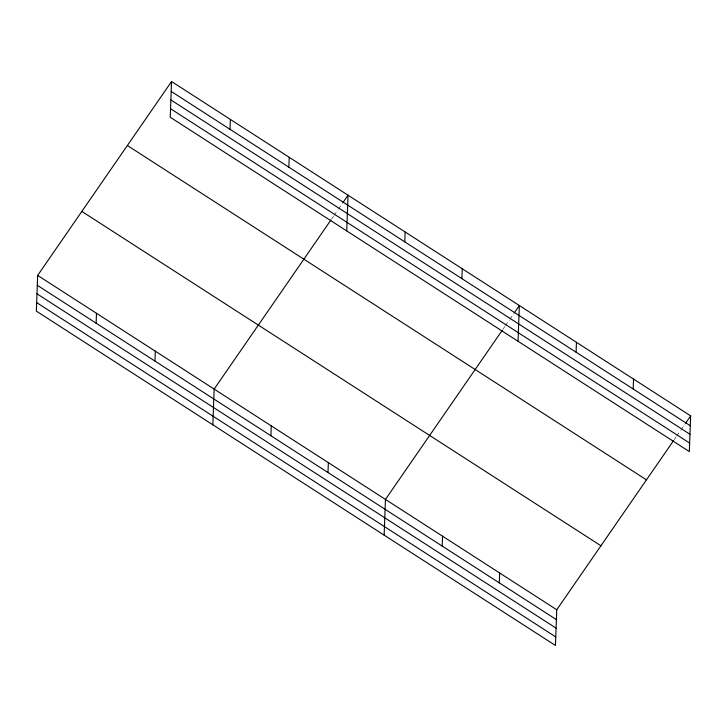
<?xml version="1.0" encoding="UTF-8"?>
<svg xmlns="http://www.w3.org/2000/svg" width="727" height="727" viewBox="0 0 727 727"><rect width="100%" height="100%" fill="white"/><g stroke="black" fill="none" stroke-linecap="round" stroke-linejoin="round"><path stroke-width="0.55" stroke-dasharray="3.63 2.73" d="M331.639 218.972L333.529 216.228M334.156 215.319L337.946 209.83M338.582 208.922L342.362 203.433M502.939 329.304L504.829 326.568M505.465 325.651L509.245 320.162M509.881 319.253L513.671 313.764M674.238 439.635L676.128 436.9M676.764 435.982L680.554 430.502M681.181 429.584L684.97 424.105"/><path stroke-width="1.09" d="M171.554 81.533L170.245 117.247L689.341 451.594L690.65 415.871L171.554 81.533L37.659 275.406L36.35 311.129L555.446 645.467L556.755 609.753L673.611 440.553M96.128 323.179L96.491 313.301M154.96 361.074L155.324 351.196M212.838 424.804L214.156 389.081L331.003 219.89M230.023 129.306L230.386 119.428M270.889 435.746L271.253 425.858M288.855 167.201L289.219 157.323M327.995 472.523L328.35 462.636M346.734 230.932L348.051 195.209L342.999 202.524M384.147 535.136L385.455 499.413L502.302 330.222M404.785 241.864L405.148 231.986M442.189 546.077L442.552 536.19M461.881 278.65L462.245 268.763M499.295 582.854L499.658 572.967M518.042 341.263L519.351 305.54L514.298 312.855M576.084 352.204L576.447 342.317M633.19 388.981L633.553 379.094M685.597 423.187L690.65 415.871M171.19 91.411L690.286 425.758M170.881 99.944L689.978 434.283M170.554 108.723L689.65 443.07M127.37 145.509L646.467 479.856M81.842 211.43L600.938 545.768M37.659 275.406L556.755 609.753M37.295 285.293L556.391 619.631M36.986 293.817L556.082 628.155M36.659 302.596L555.755 636.943"/></g></svg>
